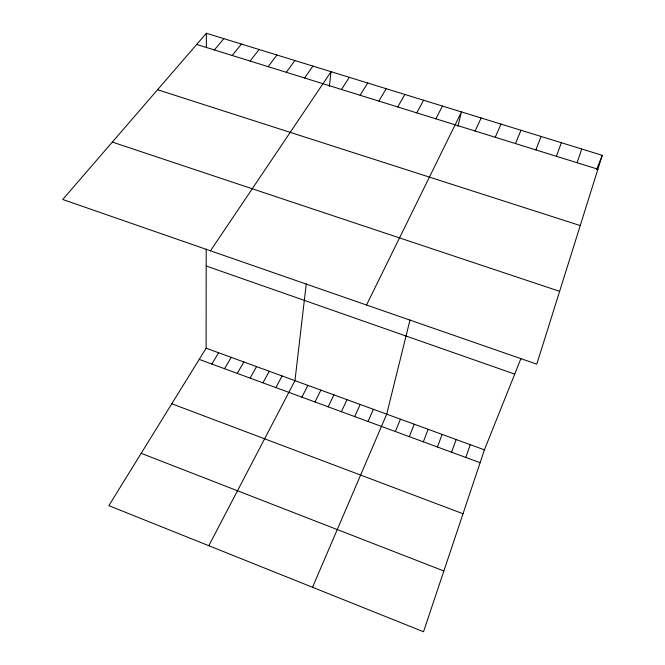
<?xml version="1.0" encoding="UTF-8"?>
<svg xmlns="http://www.w3.org/2000/svg" width="665" height="665" viewBox="0 0 665 665"><rect width="100%" height="100%" fill="white"/><g stroke="black" fill="none" stroke-linecap="round" stroke-linejoin="round"><path stroke-width="1" d="M520.994 358.435L484.411 449.856L423.522 631.75L108.852 505.658L206.117 348.202L206.2 249.092M206.366 47.115L206.374 33.25L602.266 155.336L536.78 364.162L62.734 199.483L206.374 33.25M306.266 283.847L294.961 380.654L208.818 545.716M329.341 86.359L331.054 71.695L210.472 250.805M410.022 319.89L386.706 414.17L312.525 587.27M457.894 126.342L461.468 111.911L366.531 305.019M577.087 162.726L581.734 149.002M465.808 457.437L470.246 444.686M451.577 452.208L456.157 439.532M556.406 156.3L561.343 142.717M437.412 446.996L442.134 434.411M535.865 149.908L541.094 136.475M423.322 441.818L428.177 429.316M596.605 169.492L602.266 155.336M409.299 436.656L414.287 424.245M515.475 143.565L520.986 130.265M395.343 431.527L400.463 419.191M495.217 137.273L501.011 124.106M368.036 421.485L373.414 409.316M354.686 416.573L360.189 404.486M475.109 131.013L481.169 117.988M341.394 411.693L347.022 399.673M328.169 406.822L333.913 394.885M315.002 401.984L320.871 390.122M301.893 397.163L307.887 385.376M435.874 118.819L442.466 106.059M275.867 387.595L282.093 375.958M416.739 112.867L423.597 100.24M262.941 382.841L269.283 371.278M250.073 378.111L256.54 366.623M397.737 106.957L404.844 94.455M237.272 373.398L243.847 361.984M224.521 368.709L231.212 357.371M378.859 101.088L386.215 88.711M211.827 364.046L218.635 352.783M360.106 95.253L367.712 83M341.478 89.467L349.325 77.331M304.578 77.988L312.899 66.101M286.307 72.31L294.861 60.54M268.153 66.666L276.939 55.012M250.115 61.055L259.134 49.518M232.201 55.486L241.437 44.065M214.396 49.95L223.847 38.636M196.699 44.447L597.918 169.201M157.572 89.725L580.237 225.576M112.335 142.077L559.622 291.328M206.183 265.992L514.718 374.104M206.117 348.202L484.411 449.856M199.201 359.399L480.113 462.699M171.794 403.763L463.023 513.737M141.18 453.322L443.854 571.002"/></g></svg>
